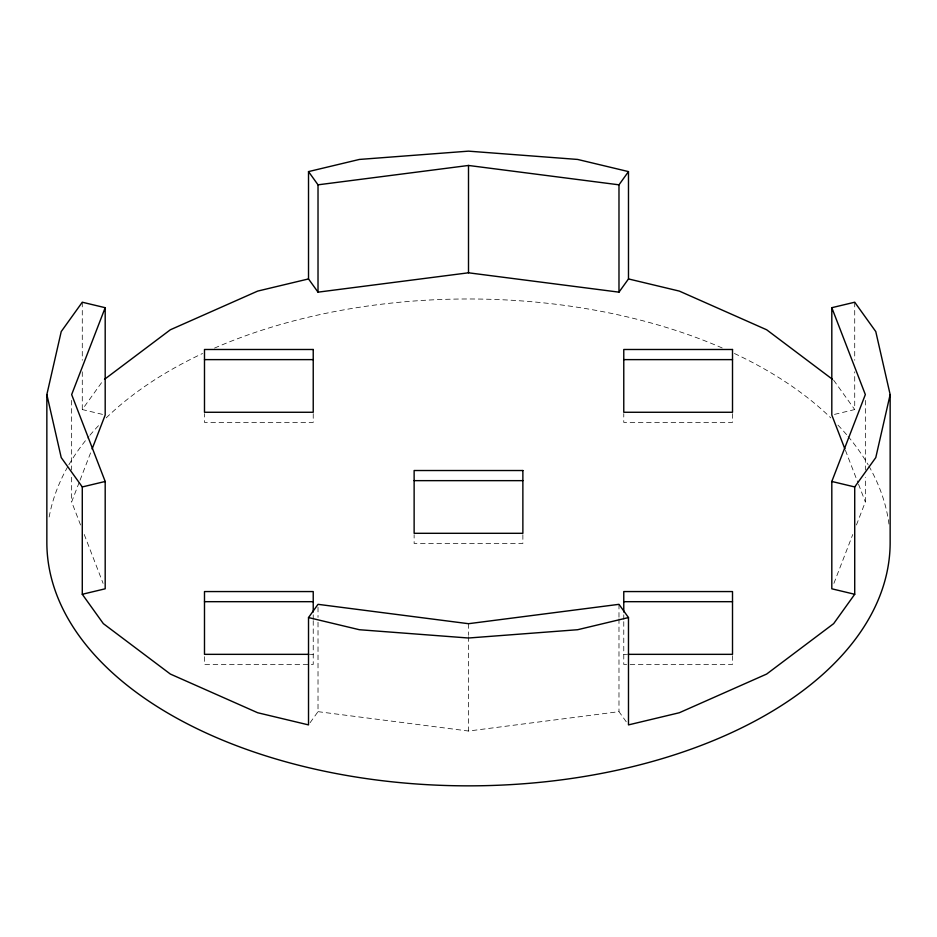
<?xml version="1.0" encoding="UTF-8"?>
<svg xmlns="http://www.w3.org/2000/svg" width="937" height="937" viewBox="0 0 937 937"><rect width="100%" height="100%" fill="white"/><g stroke="black" fill="none" stroke-linecap="round" stroke-linejoin="round"><path stroke-width="0.7" stroke-dasharray="4.68 3.51" d="M80.559 524.989L71.657 501.916L79.516 481.548M80.043 480.189L91.568 450.334M833.907 583.364L852.764 534.5M856.441 524.989L865.343 501.916L865.343 477.261M102.496 414.388L82.28 409.551L103.339 380.199M310.1 722.696L318.018 711.663L318.018 618.842M834.504 414.388L854.72 409.551L854.72 371.837M318.018 711.663L468.5 731.036L618.982 711.663L626.9 722.696M310.334 654.342L313.227 654.342M623.773 654.342L626.666 654.342M833.661 380.199L854.72 409.551M845.432 450.334L858.011 482.906M858.538 484.265L865.343 501.916M84.236 534.5L103.093 583.364M865.343 400.38L865.343 470.011M854.72 302.218L854.72 360.241M732.511 413.639L732.511 422.4L623.773 422.4L623.773 413.639M732.511 655.701L732.511 664.462L623.773 664.462L623.773 620.669M623.773 614.824L623.773 619.298M618.982 604.33L618.982 617.389M618.982 618.842L618.982 711.663M522.869 534.676L522.869 543.425L414.131 543.425L414.131 534.676M468.5 623.702L468.5 635.298M468.5 636.75L468.5 731.036M318.018 607.235L318.018 617.389M313.227 413.639L313.227 422.4L204.489 422.4L204.489 413.639M313.227 614.824L313.227 619.298M313.227 620.669L313.227 664.462L204.489 664.462L204.489 655.701M82.28 302.218L82.28 360.241M82.28 371.837L82.28 409.551M71.657 400.38L71.657 470.011M71.657 477.261L71.657 501.916M49.157 517.001A421.65 243.433 0 0 1 68.132 466.052M68.834 464.834A421.65 243.433 0 0 1 88.933 436.408M89.893 435.26A421.65 243.433 0 0 1 99.041 425.105M106.197 417.879A421.65 243.433 0 0 1 202.579 353.495M214.491 348.107A421.65 243.433 0 0 1 722.509 348.107M734.421 353.495A421.65 243.433 0 0 1 830.803 417.879M837.959 425.105A421.65 243.433 0 0 1 847.107 435.26M848.067 436.408A421.65 243.433 0 0 1 868.166 464.834M868.868 466.052A421.65 243.433 0 0 1 888.955 524.088"/><path stroke-width="1.41" d="M844.905 448.975L831.81 415.032L831.81 307.699L854.72 302.218L875.779 331.581L890.15 394.582L890.15 542.418A421.65 243.433 0 0 1 468.5 785.85A421.65 243.433 0 0 1 46.85 542.418L46.85 394.582L61.221 331.581L82.28 302.218L105.19 307.699L105.19 415.032L92.095 448.975M890.15 394.582L875.779 457.584L854.72 486.947L854.72 594.281L833.661 623.632L766.653 674.054L679.325 712.741L628.481 724.898L628.481 617.565L618.982 604.33L468.5 623.702L318.018 604.33L308.519 617.565L308.519 724.898L257.675 712.741L170.347 674.054L103.339 623.632L82.28 594.281L82.28 486.947L61.221 457.584L46.85 394.582M105.19 307.699L71.657 394.582L105.19 481.466L105.19 588.799L82.28 594.281M854.72 594.281L831.81 588.799L831.81 481.466L865.343 394.582L831.81 307.699M618.982 292.157L618.982 184.823L628.481 171.6L577.625 159.442L468.5 151.15L359.375 159.442L308.519 171.6L308.519 278.933L318.018 292.157L468.5 272.796L618.982 292.157L628.481 278.933L628.481 171.6M104.499 379.333L170.347 329.777L257.675 291.091L308.519 278.933M82.28 486.947L105.19 481.466M628.481 617.565L577.625 629.723L468.5 638.015L359.375 629.723L308.519 617.565M308.519 171.6L318.018 184.823L468.5 165.462L618.982 184.823M204.489 359.621L313.227 359.621M623.773 359.621L732.511 359.621M414.131 480.646L522.869 480.646M204.489 601.683L313.227 601.683M623.773 601.683L732.511 601.683M308.882 654.342L204.489 654.342L204.489 591.563L313.227 591.563L313.227 612.002M628.118 654.342L732.511 654.342L732.511 591.563L623.773 591.563L623.773 612.002M628.481 278.933L679.325 291.091L766.653 329.777L832.501 379.333M831.81 481.466L854.72 486.947M468.5 165.462L468.5 272.796M318.018 184.823L318.018 292.157M313.227 349.489L204.489 349.489L204.489 412.268L313.227 412.268L313.227 349.489M732.511 349.489L623.773 349.489L623.773 412.268L732.511 412.268L732.511 349.489M522.869 470.526L414.131 470.526L414.131 533.305L522.869 533.305L522.869 470.526"/></g></svg>
